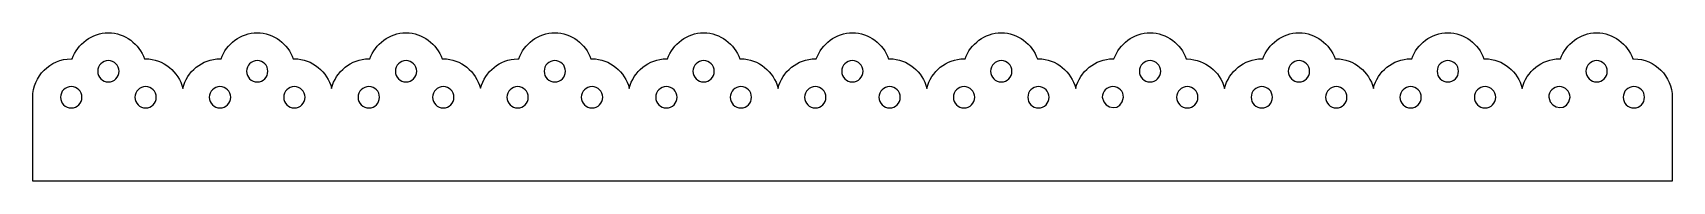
# Model space of a CAD drawing. Header units: centimetres. Extents: x -7.5 to 7, y 2.1 to 3.4.
import ezdxf

# ---------------------------------------------------------------- set-up
doc = ezdxf.new("R2010")
doc.units = ezdxf.units.CM
doc.header["$MEASUREMENT"] = 0
doc.layers.add('Camada 1', color=7, linetype='Continuous')

msp = doc.modelspace()

# ---------------------------------------------------------------- linework, layer by layer
at = {"layer": 'Camada 1'}
for points, knots in [([(-6.82345, 3.43921), (-6.97019, 3.43921), (-7.09729, 3.34116), (-7.14383, 3.20778), (-7.14383, 3.20778), (-7.14698, 3.20786), (-7.14986, 3.20863), (-7.15301, 3.20863), (-7.15301, 3.20863), (-7.33883, 3.20863), (-7.49348, 3.05401), (-7.49348, 2.86819), (-7.49348, 2.86819), (-7.49348, 2.86718), (-7.49348, 2.86626), (-7.49348, 2.86528), (-7.49348, 2.86528), (-7.49348, 2.86528), (-7.49348, 2.12466), (-7.49348, 2.12466), (-7.49348, 2.12466), (-7.49348, 2.12466), (7.0399, 2.12466), (7.0399, 2.12466), (7.0399, 2.12466), (7.0399, 2.12466), (7.0399, 2.86528), (7.0399, 2.86528), (7.0399, 2.86528), (7.0399, 2.86626), (7.0399, 2.86721), (7.0399, 2.86819), (7.0399, 2.86819), (7.0399, 3.05274), (6.8857, 3.20863), (6.69986, 3.20863), (6.69986, 3.20863), (6.69668, 3.20863), (6.69383, 3.20789), (6.69068, 3.20778), (6.69068, 3.20778), (6.64401, 3.34055), (6.5168, 3.43921), (6.3703, 3.43921), (6.3703, 3.43921), (6.22356, 3.43921), (6.09646, 3.34116), (6.04992, 3.20778), (6.04992, 3.20778), (6.04677, 3.20786), (6.04389, 3.20863), (6.04071, 3.20863), (6.04071, 3.20863), (5.88207, 3.20863), (5.74668, 3.09576), (5.7103, 2.94714), (5.7103, 2.94714), (5.67381, 3.09499), (5.53919, 3.20863), (5.38073, 3.20863), (5.38073, 3.20863), (5.3774, 3.20863), (5.37441, 3.20789), (5.3711, 3.20778), (5.3711, 3.20778), (5.32448, 3.34055), (5.19764, 3.43921), (5.05114, 3.43921), (5.05114, 3.43921), (4.9044, 3.43921), (4.7769, 3.34116), (4.73033, 3.20778), (4.73033, 3.20778), (4.72715, 3.20786), (4.7243, 3.20863), (4.72112, 3.20863), (4.72112, 3.20863), (4.56248, 3.20863), (4.42749, 3.09576), (4.39111, 2.94714), (4.39111, 2.94714), (4.35465, 3.09499), (4.21998, 3.20863), (4.06154, 3.20863), (4.06154, 3.20863), (4.05821, 3.20863), (4.05522, 3.20789), (4.05194, 3.20778), (4.05194, 3.20778), (4.00529, 3.34055), (3.87808, 3.43921), (3.73156, 3.43921), (3.73156, 3.43921), (3.58482, 3.43921), (3.45772, 3.34116), (3.41118, 3.20778), (3.41118, 3.20778), (3.40816, 3.20786), (3.40544, 3.20863), (3.4024, 3.20863), (3.4024, 3.20863), (3.24376, 3.20863), (3.10837, 3.09576), (3.07199, 2.94714), (3.07199, 2.94714), (3.02937, 3.10399), (2.90289, 3.19397), (2.74115, 3.20863), (2.74115, 3.20863), (2.738, 3.20863), (2.73512, 3.20789), (2.73197, 3.20778), (2.73197, 3.20778), (2.68532, 3.34055), (2.55809, 3.43921), (2.41156, 3.43921), (2.41156, 3.43921), (2.26485, 3.43921), (2.13774, 3.34116), (2.0912, 3.20778), (2.0912, 3.20778), (2.08805, 3.20786), (2.08517, 3.20863), (2.08199, 3.20863), (2.08199, 3.20863), (1.92335, 3.20863), (1.78796, 3.09576), (1.75158, 2.94714), (1.75158, 2.94714), (1.71512, 3.09499), (1.58045, 3.20863), (1.42199, 3.20863), (1.42199, 3.20863), (1.41868, 3.20863), (1.41569, 3.20789), (1.41239, 3.20778), (1.41239, 3.20778), (1.36577, 3.34055), (1.23896, 3.43921), (1.09243, 3.43921), (1.09243, 3.43921), (0.94569, 3.43921), (0.81819, 3.34116), (0.7716, 3.20778), (0.7716, 3.20778), (0.76845, 3.20786), (0.76559, 3.20863), (0.76242, 3.20863), (0.76242, 3.20863), (0.60378, 3.20863), (0.46879, 3.09576), (0.43241, 2.94714), (0.43241, 2.94714), (0.39592, 3.09499), (0.2613, 3.20863), (0.10284, 3.20863), (0.10284, 3.20863), (0.09951, 3.20863), (0.09652, 3.20789), (0.09324, 3.20778), (0.09324, 3.20778), (0.04659, 3.34055), (-0.08064, 3.43921), (-0.22717, 3.43921), (-0.22717, 3.43921), (-0.37388, 3.43921), (-0.50099, 3.34116), (-0.54755, 3.20778), (-0.54755, 3.20778), (-0.55057, 3.20786), (-0.55329, 3.20863), (-0.55633, 3.20863), (-0.55633, 3.20863), (-0.71497, 3.20863), (-0.85036, 3.09576), (-0.88674, 2.94714), (-0.88674, 2.94714), (-0.9232, 3.09499), (-1.05787, 3.20863), (-1.21633, 3.20863), (-1.21633, 3.20863), (-1.21964, 3.20863), (-1.22263, 3.20789), (-1.22593, 3.20778), (-1.22593, 3.20778), (-1.27255, 3.34055), (-1.39939, 3.43921), (-1.54592, 3.43921), (-1.54592, 3.43921), (-1.69266, 3.43921), (-1.82016, 3.34116), (-1.86673, 3.20778), (-1.86673, 3.20778), (-1.86988, 3.20786), (-1.87276, 3.20863), (-1.87591, 3.20863), (-1.87591, 3.20863), (-2.03455, 3.20863), (-2.16954, 3.09576), (-2.20592, 2.94714), (-2.20592, 2.94714), (-2.24238, 3.09499), (-2.37705, 3.20863), (-2.53551, 3.20863), (-2.53551, 3.20863), (-2.53882, 3.20863), (-2.54181, 3.20789), (-2.54511, 3.20778), (-2.54511, 3.20778), (-2.59176, 3.34055), (-2.71897, 3.43921), (-2.86549, 3.43921), (-2.86549, 3.43921), (-3.01223, 3.43921), (-3.13931, 3.34116), (-3.18587, 3.20778), (-3.18587, 3.20778), (-3.18902, 3.20786), (-3.19188, 3.20863), (-3.19505, 3.20863), (-3.19505, 3.20863), (-3.35674, 3.20347), (-3.47974, 3.09877), (-3.52589, 2.94796), (-3.52589, 2.94796), (-3.56269, 3.09536), (-3.69692, 3.20863), (-3.85506, 3.20863), (-3.85506, 3.20863), (-3.85837, 3.20863), (-3.86138, 3.20789), (-3.86466, 3.20778), (-3.86466, 3.20778), (-3.91131, 3.34055), (-4.03854, 3.43921), (-4.18504, 3.43921), (-4.18504, 3.43921), (-4.33178, 3.43921), (-4.45888, 3.34116), (-4.50542, 3.20778), (-4.50542, 3.20778), (-4.50844, 3.20786), (-4.51116, 3.20863), (-4.5142, 3.20863), (-4.5142, 3.20863), (-4.67284, 3.20863), (-4.80826, 3.09576), (-4.84461, 2.94714), (-4.84461, 2.94714), (-4.88107, 3.09499), (-5.01572, 3.20863), (-5.1742, 3.20863), (-5.1742, 3.20863), (-5.17751, 3.20863), (-5.18052, 3.20789), (-5.1838, 3.20778), (-5.1838, 3.20778), (-5.23045, 3.34055), (-5.35726, 3.43921), (-5.50379, 3.43921), (-5.50379, 3.43921), (-5.65053, 3.43921), (-5.77803, 3.34116), (-5.8246, 3.20778), (-5.8246, 3.20778), (-5.82778, 3.20786), (-5.83063, 3.20863), (-5.83381, 3.20863), (-5.83381, 3.20863), (-5.99245, 3.20863), (-6.12744, 3.09576), (-6.1638, 2.94714), (-6.1638, 2.94714), (-6.20026, 3.09499), (-6.33493, 3.20863), (-6.49339, 3.20863), (-6.49339, 3.20863), (-6.4967, 3.20863), (-6.49971, 3.20789), (-6.50299, 3.20778), (-6.50299, 3.20778), (-6.54968, 3.34058), (-6.67692, 3.43921), (-6.82345, 3.43921)], [0, 0, 0, 0, 0.01388889, 0.01388889, 0.01388889, 0.01388889, 0.02777778, 0.02777778, 0.02777778, 0.02777778, 0.04166667, 0.04166667, 0.04166667, 0.04166667, 0.05555556, 0.05555556, 0.05555556, 0.05555556, 0.06944444, 0.06944444, 0.06944444, 0.06944444, 0.08333333, 0.08333333, 0.08333333, 0.08333333, 0.09722222, 0.09722222, 0.09722222, 0.09722222, 0.11111111, 0.11111111, 0.11111111, 0.11111111, 0.125, 0.125, 0.125, 0.125, 0.13888889, 0.13888889, 0.13888889, 0.13888889, 0.15277778, 0.15277778, 0.15277778, 0.15277778, 0.16666667, 0.16666667, 0.16666667, 0.16666667, 0.18055556, 0.18055556, 0.18055556, 0.18055556, 0.19444444, 0.19444444, 0.19444444, 0.19444444, 0.20833333, 0.20833333, 0.20833333, 0.20833333, 0.22222222, 0.22222222, 0.22222222, 0.22222222, 0.23611111, 0.23611111, 0.23611111, 0.23611111, 0.25, 0.25, 0.25, 0.25, 0.26388889, 0.26388889, 0.26388889, 0.26388889, 0.27777778, 0.27777778, 0.27777778, 0.27777778, 0.29166667, 0.29166667, 0.29166667, 0.29166667, 0.30555556, 0.30555556, 0.30555556, 0.30555556, 0.31944444, 0.31944444, 0.31944444, 0.31944444, 0.33333333, 0.33333333, 0.33333333, 0.33333333, 0.34722222, 0.34722222, 0.34722222, 0.34722222, 0.36111111, 0.36111111, 0.36111111, 0.36111111, 0.375, 0.375, 0.375, 0.375, 0.38888889, 0.38888889, 0.38888889, 0.38888889, 0.40277778, 0.40277778, 0.40277778, 0.40277778, 0.41666667, 0.41666667, 0.41666667, 0.41666667, 0.43055556, 0.43055556, 0.43055556, 0.43055556, 0.44444444, 0.44444444, 0.44444444, 0.44444444, 0.45833333, 0.45833333, 0.45833333, 0.45833333, 0.47222222, 0.47222222, 0.47222222, 0.47222222, 0.48611111, 0.48611111, 0.48611111, 0.48611111, 0.5, 0.5, 0.5, 0.5, 0.51388889, 0.51388889, 0.51388889, 0.51388889, 0.52777778, 0.52777778, 0.52777778, 0.52777778, 0.54166667, 0.54166667, 0.54166667, 0.54166667, 0.55555556, 0.55555556, 0.55555556, 0.55555556, 0.56944444, 0.56944444, 0.56944444, 0.56944444, 0.58333333, 0.58333333, 0.58333333, 0.58333333, 0.59722222, 0.59722222, 0.59722222, 0.59722222, 0.61111111, 0.61111111, 0.61111111, 0.61111111, 0.625, 0.625, 0.625, 0.625, 0.63888889, 0.63888889, 0.63888889, 0.63888889, 0.65277778, 0.65277778, 0.65277778, 0.65277778, 0.66666667, 0.66666667, 0.66666667, 0.66666667, 0.68055556, 0.68055556, 0.68055556, 0.68055556, 0.69444444, 0.69444444, 0.69444444, 0.69444444, 0.70833333, 0.70833333, 0.70833333, 0.70833333, 0.72222222, 0.72222222, 0.72222222, 0.72222222, 0.73611111, 0.73611111, 0.73611111, 0.73611111, 0.75, 0.75, 0.75, 0.75, 0.76388889, 0.76388889, 0.76388889, 0.76388889, 0.77777778, 0.77777778, 0.77777778, 0.77777778, 0.79166667, 0.79166667, 0.79166667, 0.79166667, 0.80555556, 0.80555556, 0.80555556, 0.80555556, 0.81944444, 0.81944444, 0.81944444, 0.81944444, 0.83333333, 0.83333333, 0.83333333, 0.83333333, 0.84722222, 0.84722222, 0.84722222, 0.84722222, 0.86111111, 0.86111111, 0.86111111, 0.86111111, 0.875, 0.875, 0.875, 0.875, 0.88888889, 0.88888889, 0.88888889, 0.88888889, 0.90277778, 0.90277778, 0.90277778, 0.90277778, 0.91666667, 0.91666667, 0.91666667, 0.91666667, 0.93055556, 0.93055556, 0.93055556, 0.93055556, 0.94444444, 0.94444444, 0.94444444, 0.94444444, 0.95833333, 0.95833333, 0.95833333, 0.95833333, 0.97222222, 0.97222222, 0.97222222, 0.97222222, 1, 1, 1, 1]), ([(-6.82302, 3.1936), (-6.77076, 3.1936), (-6.72862, 3.15103), (-6.72862, 3.09877), (-6.72862, 3.09877), (-6.72862, 3.04651), (-6.77077, 3.00394), (-6.82302, 3.00394), (-6.82302, 3.00394), (-6.87528, 3.00394), (-6.91785, 3.04651), (-6.91785, 3.09877), (-6.91785, 3.09877), (-6.91785, 3.15103), (-6.87528, 3.1936), (-6.82302, 3.1936)], [0, 0, 0, 0, 0.2, 0.2, 0.2, 0.2, 0.4, 0.4, 0.4, 0.4, 0.6, 0.6, 0.6, 0.6, 1, 1, 1, 1]), ([(-5.50386, 3.1936), (-5.4516, 3.1936), (-5.40946, 3.15103), (-5.40946, 3.09877), (-5.40946, 3.09877), (-5.40946, 3.04651), (-5.45161, 3.00394), (-5.50386, 3.00394), (-5.50386, 3.00394), (-5.55611, 3.00394), (-5.59869, 3.04651), (-5.59869, 3.09877), (-5.59869, 3.09877), (-5.59869, 3.15103), (-5.55612, 3.1936), (-5.50386, 3.1936)], [0, 0, 0, 0, 0.2, 0.2, 0.2, 0.2, 0.4, 0.4, 0.4, 0.4, 0.6, 0.6, 0.6, 0.6, 1, 1, 1, 1]), ([(-4.1847, 3.1936), (-4.13244, 3.1936), (-4.0903, 3.15103), (-4.0903, 3.09877), (-4.0903, 3.09877), (-4.0903, 3.04651), (-4.13245, 3.00394), (-4.1847, 3.00394), (-4.1847, 3.00394), (-4.23696, 3.00394), (-4.2795, 3.04651), (-4.2795, 3.09877), (-4.2795, 3.09877), (-4.27953, 3.15103), (-4.23696, 3.1936), (-4.1847, 3.1936)], [0, 0, 0, 0, 0.2, 0.2, 0.2, 0.2, 0.4, 0.4, 0.4, 0.4, 0.6, 0.6, 0.6, 0.6, 1, 1, 1, 1]), ([(-2.86554, 3.1936), (-2.81328, 3.1936), (-2.77114, 3.15103), (-2.77114, 3.09877), (-2.77114, 3.09877), (-2.77114, 3.04651), (-2.81329, 3.00394), (-2.86554, 3.00394), (-2.86554, 3.00394), (-2.9178, 3.00394), (-2.96037, 3.04651), (-2.96037, 3.09877), (-2.96037, 3.09877), (-2.96034, 3.15103), (-2.91777, 3.1936), (-2.86554, 3.1936)], [0, 0, 0, 0, 0.2, 0.2, 0.2, 0.2, 0.4, 0.4, 0.4, 0.4, 0.6, 0.6, 0.6, 0.6, 1, 1, 1, 1]), ([(-1.54638, 3.1936), (-1.4941, 3.1936), (-1.45198, 3.15103), (-1.45198, 3.09877), (-1.45198, 3.09877), (-1.45198, 3.04651), (-1.49413, 3.00394), (-1.54638, 3.00394), (-1.54638, 3.00394), (-1.59864, 3.00394), (-1.64118, 3.04651), (-1.64118, 3.09877), (-1.64118, 3.09877), (-1.64118, 3.15103), (-1.59861, 3.1936), (-1.54638, 3.1936)], [0, 0, 0, 0, 0.2, 0.2, 0.2, 0.2, 0.4, 0.4, 0.4, 0.4, 0.6, 0.6, 0.6, 0.6, 1, 1, 1, 1]), ([(-0.2272, 3.1936), (-0.17494, 3.1936), (-0.1328, 3.15103), (-0.1328, 3.09877), (-0.1328, 3.09877), (-0.1328, 3.04651), (-0.17495, 3.00394), (-0.2272, 3.00394), (-0.2272, 3.00394), (-0.27946, 3.00394), (-0.322, 3.04651), (-0.322, 3.09877), (-0.322, 3.09877), (-0.32202, 3.15103), (-0.27945, 3.1936), (-0.2272, 3.1936)], [0, 0, 0, 0, 0.2, 0.2, 0.2, 0.2, 0.4, 0.4, 0.4, 0.4, 0.6, 0.6, 0.6, 0.6, 1, 1, 1, 1]), ([(1.09196, 3.1936), (1.14422, 3.1936), (1.18676, 3.15103), (1.18676, 3.09877), (1.18676, 3.09877), (1.18676, 3.04651), (1.14421, 3.00394), (1.09196, 3.00394), (1.09196, 3.00394), (1.03968, 3.00394), (0.99713, 3.04651), (0.99713, 3.09877), (0.99713, 3.09877), (0.99716, 3.15103), (1.03971, 3.1936), (1.09196, 3.1936)], [0, 0, 0, 0, 0.2, 0.2, 0.2, 0.2, 0.4, 0.4, 0.4, 0.4, 0.6, 0.6, 0.6, 0.6, 1, 1, 1, 1]), ([(2.41112, 3.1936), (2.4634, 3.1936), (2.50595, 3.15103), (2.50595, 3.09877), (2.50595, 3.09877), (2.50595, 3.04651), (2.4634, 3.00394), (2.41112, 3.00394), (2.41112, 3.00394), (2.35886, 3.00394), (2.31629, 3.04651), (2.31629, 3.09877), (2.31629, 3.09877), (2.31629, 3.15103), (2.35887, 3.1936), (2.41112, 3.1936)], [0, 0, 0, 0, 0.2, 0.2, 0.2, 0.2, 0.4, 0.4, 0.4, 0.4, 0.6, 0.6, 0.6, 0.6, 1, 1, 1, 1]), ([(3.73155, 3.1936), (3.78381, 3.1936), (3.82595, 3.15103), (3.82595, 3.09877), (3.82595, 3.09877), (3.82595, 3.04651), (3.78378, 3.00394), (3.73155, 3.00394), (3.73155, 3.00394), (3.67927, 3.00394), (3.63672, 3.04651), (3.63672, 3.09877), (3.63672, 3.09877), (3.63672, 3.15103), (3.6793, 3.1936), (3.73155, 3.1936)], [0, 0, 0, 0, 0.2, 0.2, 0.2, 0.2, 0.4, 0.4, 0.4, 0.4, 0.6, 0.6, 0.6, 0.6, 1, 1, 1, 1]), ([(5.05074, 3.1936), (5.103, 3.1936), (5.14554, 3.15103), (5.14554, 3.09877), (5.14554, 3.09877), (5.14554, 3.04651), (5.10299, 3.00394), (5.05074, 3.00394), (5.05074, 3.00394), (4.99846, 3.00394), (4.95591, 3.04651), (4.95591, 3.09877), (4.95591, 3.09877), (4.95591, 3.15103), (4.99846, 3.1936), (5.05074, 3.1936)], [0, 0, 0, 0, 0.2, 0.2, 0.2, 0.2, 0.4, 0.4, 0.4, 0.4, 0.6, 0.6, 0.6, 0.6, 1, 1, 1, 1]), ([(6.37032, 3.1936), (6.42258, 3.1936), (6.4647, 3.15103), (6.4647, 3.09877), (6.4647, 3.09877), (6.4647, 3.04651), (6.42255, 3.00394), (6.37032, 3.00394), (6.37032, 3.00394), (6.31804, 3.00394), (6.27504, 3.04651), (6.27504, 3.09877), (6.27504, 3.09877), (6.27504, 3.15103), (6.31804, 3.1936), (6.37032, 3.1936)], [0, 0, 0, 0, 0.2, 0.2, 0.2, 0.2, 0.4, 0.4, 0.4, 0.4, 0.6, 0.6, 0.6, 0.6, 1, 1, 1, 1]), ([(-7.15304, 2.96302), (-7.10078, 2.96302), (-7.05824, 2.92003), (-7.05824, 2.86777), (-7.05824, 2.86777), (-7.05824, 2.81551), (-7.10081, 2.77337), (-7.15304, 2.77337), (-7.15304, 2.77337), (-7.2053, 2.77337), (-7.24787, 2.81552), (-7.24787, 2.86777), (-7.24787, 2.86777), (-7.24787, 2.92002), (-7.20529, 2.96302), (-7.15304, 2.96302)], [0, 0, 0, 0, 0.2, 0.2, 0.2, 0.2, 0.4, 0.4, 0.4, 0.4, 0.6, 0.6, 0.6, 0.6, 1, 1, 1, 1]), ([(-6.49346, 2.96302), (-6.4412, 2.96302), (-6.39863, 2.92003), (-6.39863, 2.86777), (-6.39863, 2.86777), (-6.39863, 2.81551), (-6.4412, 2.77337), (-6.49346, 2.77337), (-6.49346, 2.77337), (-6.54572, 2.77337), (-6.58826, 2.81552), (-6.58826, 2.86777), (-6.58826, 2.86777), (-6.58826, 2.92002), (-6.54569, 2.96302), (-6.49346, 2.96302)], [0, 0, 0, 0, 0.2, 0.2, 0.2, 0.2, 0.4, 0.4, 0.4, 0.4, 0.6, 0.6, 0.6, 0.6, 1, 1, 1, 1]), ([(-5.83388, 2.96302), (-5.78162, 2.96302), (-5.73905, 2.92003), (-5.73905, 2.86777), (-5.73905, 2.86777), (-5.73905, 2.81551), (-5.78162, 2.77337), (-5.83388, 2.77337), (-5.83388, 2.77337), (-5.88614, 2.77337), (-5.92871, 2.81552), (-5.92871, 2.86777), (-5.92871, 2.86777), (-5.92871, 2.92002), (-5.88611, 2.96302), (-5.83388, 2.96302)], [0, 0, 0, 0, 0.2, 0.2, 0.2, 0.2, 0.4, 0.4, 0.4, 0.4, 0.6, 0.6, 0.6, 0.6, 1, 1, 1, 1]), ([(-5.17427, 2.96302), (-5.12201, 2.96302), (-5.07944, 2.92003), (-5.07944, 2.86777), (-5.07944, 2.86777), (-5.07944, 2.81551), (-5.12201, 2.77337), (-5.17427, 2.77337), (-5.17427, 2.77337), (-5.22653, 2.77337), (-5.2691, 2.81552), (-5.2691, 2.86777), (-5.2691, 2.86777), (-5.2691, 2.92002), (-5.22655, 2.96302), (-5.17427, 2.96302)], [0, 0, 0, 0, 0.2, 0.2, 0.2, 0.2, 0.4, 0.4, 0.4, 0.4, 0.6, 0.6, 0.6, 0.6, 1, 1, 1, 1]), ([(-4.51429, 2.96302), (-4.46203, 2.96302), (-4.41989, 2.92003), (-4.41989, 2.86777), (-4.41989, 2.86777), (-4.41989, 2.81551), (-4.46204, 2.77337), (-4.51429, 2.77337), (-4.51429, 2.77337), (-4.56655, 2.77337), (-4.60954, 2.81552), (-4.60954, 2.86777), (-4.60954, 2.86777), (-4.60954, 2.92002), (-4.56655, 2.96302), (-4.51429, 2.96302)], [0, 0, 0, 0, 0.2, 0.2, 0.2, 0.2, 0.4, 0.4, 0.4, 0.4, 0.6, 0.6, 0.6, 0.6, 1, 1, 1, 1]), ([(-3.85469, 2.96302), (-3.80243, 2.96302), (-3.76029, 2.92003), (-3.76029, 2.86777), (-3.76029, 2.86777), (-3.76029, 2.81551), (-3.80244, 2.77337), (-3.85469, 2.77337), (-3.85469, 2.77337), (-3.90694, 2.77337), (-3.94994, 2.81552), (-3.94994, 2.86777), (-3.94994, 2.86777), (-3.94994, 2.92002), (-3.90697, 2.96302), (-3.85469, 2.96302)], [0, 0, 0, 0, 0.2, 0.2, 0.2, 0.2, 0.4, 0.4, 0.4, 0.4, 0.6, 0.6, 0.6, 0.6, 1, 1, 1, 1]), ([(-3.19511, 2.96302), (-3.14285, 2.96302), (-3.10071, 2.92003), (-3.10071, 2.86777), (-3.10071, 2.86777), (-3.10071, 2.81551), (-3.14286, 2.77337), (-3.19511, 2.77337), (-3.19511, 2.77337), (-3.24737, 2.77337), (-3.29036, 2.81552), (-3.29036, 2.86777), (-3.29036, 2.86777), (-3.29036, 2.92002), (-3.24736, 2.96302), (-3.19511, 2.96302)], [0, 0, 0, 0, 0.2, 0.2, 0.2, 0.2, 0.4, 0.4, 0.4, 0.4, 0.6, 0.6, 0.6, 0.6, 1, 1, 1, 1]), ([(-2.53556, 2.96302), (-2.48328, 2.96302), (-2.44116, 2.92003), (-2.44116, 2.86777), (-2.44116, 2.86777), (-2.44116, 2.81551), (-2.48331, 2.77337), (-2.53556, 2.77337), (-2.53556, 2.77337), (-2.58782, 2.77337), (-2.63081, 2.81552), (-2.63081, 2.86777), (-2.63081, 2.86777), (-2.63081, 2.92002), (-2.58778, 2.96302), (-2.53556, 2.96302)], [0, 0, 0, 0, 0.2, 0.2, 0.2, 0.2, 0.4, 0.4, 0.4, 0.4, 0.6, 0.6, 0.6, 0.6, 1, 1, 1, 1]), ([(-1.87595, 2.96302), (-1.82369, 2.96302), (-1.78155, 2.92003), (-1.78155, 2.86777), (-1.78155, 2.86777), (-1.78155, 2.81551), (-1.8237, 2.77337), (-1.87595, 2.77337), (-1.87595, 2.77337), (-1.92821, 2.77337), (-1.97078, 2.81552), (-1.97078, 2.86777), (-1.97078, 2.86777), (-1.97078, 2.92002), (-1.9282, 2.96302), (-1.87595, 2.96302)], [0, 0, 0, 0, 0.2, 0.2, 0.2, 0.2, 0.4, 0.4, 0.4, 0.4, 0.6, 0.6, 0.6, 0.6, 1, 1, 1, 1]), ([(-1.21637, 2.96302), (-1.16411, 2.96302), (-1.12197, 2.92003), (-1.12197, 2.86777), (-1.12197, 2.86777), (-1.12197, 2.81551), (-1.16412, 2.77337), (-1.21637, 2.77337), (-1.21637, 2.77337), (-1.26863, 2.77337), (-1.31117, 2.81552), (-1.31117, 2.86777), (-1.31117, 2.86777), (-1.31117, 2.92002), (-1.26862, 2.96302), (-1.21637, 2.96302)], [0, 0, 0, 0, 0.2, 0.2, 0.2, 0.2, 0.4, 0.4, 0.4, 0.4, 0.6, 0.6, 0.6, 0.6, 1, 1, 1, 1]), ([(-0.55679, 2.96302), (-0.50453, 2.96302), (-0.46239, 2.92003), (-0.46239, 2.86777), (-0.46239, 2.86777), (-0.46239, 2.81551), (-0.50456, 2.77337), (-0.55679, 2.77337), (-0.55679, 2.77337), (-0.60905, 2.77337), (-0.65162, 2.81552), (-0.65162, 2.86777), (-0.65162, 2.86777), (-0.65162, 2.92002), (-0.60904, 2.96302), (-0.55679, 2.96302)], [0, 0, 0, 0, 0.2, 0.2, 0.2, 0.2, 0.4, 0.4, 0.4, 0.4, 0.6, 0.6, 0.6, 0.6, 1, 1, 1, 1]), ([(0.10282, 2.96302), (0.15508, 2.96302), (0.1972, 2.92003), (0.1972, 2.86777), (0.1972, 2.86777), (0.1972, 2.81551), (0.15505, 2.77337), (0.10282, 2.77337), (0.10282, 2.77337), (0.05054, 2.77337), (0.00799, 2.81552), (0.00799, 2.86777), (0.00799, 2.86777), (0.00799, 2.92002), (0.05054, 2.96302), (0.10282, 2.96302)], [0, 0, 0, 0, 0.2, 0.2, 0.2, 0.2, 0.4, 0.4, 0.4, 0.4, 0.6, 0.6, 0.6, 0.6, 1, 1, 1, 1]), ([(0.76237, 2.96302), (0.81463, 2.96302), (0.85677, 2.92003), (0.85677, 2.86777), (0.85677, 2.86777), (0.85674, 2.81551), (0.8146, 2.77337), (0.76237, 2.77337), (0.76237, 2.77337), (0.71014, 2.77337), (0.66754, 2.81552), (0.66754, 2.86777), (0.66754, 2.86777), (0.66754, 2.92002), (0.71014, 2.96302), (0.76237, 2.96302)], [0, 0, 0, 0, 0.2, 0.2, 0.2, 0.2, 0.4, 0.4, 0.4, 0.4, 0.6, 0.6, 0.6, 0.6, 1, 1, 1, 1]), ([(1.42195, 2.96302), (1.47421, 2.96302), (1.51635, 2.92003), (1.51635, 2.86777), (1.51635, 2.86777), (1.51635, 2.81551), (1.47418, 2.77337), (1.42195, 2.77337), (1.42195, 2.77337), (1.36972, 2.77337), (1.32715, 2.81552), (1.32715, 2.86777), (1.32715, 2.86777), (1.32715, 2.92002), (1.36972, 2.96302), (1.42195, 2.96302)], [0, 0, 0, 0, 0.2, 0.2, 0.2, 0.2, 0.4, 0.4, 0.4, 0.4, 0.6, 0.6, 0.6, 0.6, 1, 1, 1, 1]), ([(2.08156, 2.96302), (2.13382, 2.96302), (2.17594, 2.92003), (2.17594, 2.86777), (2.17594, 2.86777), (2.16266, 2.74305), (2.00587, 2.74974), (1.98674, 2.86777), (1.98674, 2.86777), (1.98673, 2.92005), (2.0293, 2.96302), (2.08156, 2.96302)], [0, 0, 0, 0, 0.25, 0.25, 0.25, 0.25, 0.5, 0.5, 0.5, 0.5, 1, 1, 1, 1]), ([(2.74114, 2.96302), (2.7934, 2.96302), (2.83554, 2.92003), (2.83554, 2.86777), (2.83554, 2.86777), (2.83554, 2.81551), (2.79337, 2.77337), (2.74114, 2.77337), (2.74114, 2.77337), (2.68891, 2.77337), (2.64631, 2.81552), (2.64631, 2.86777), (2.64631, 2.86777), (2.64631, 2.92002), (2.68888, 2.96302), (2.74114, 2.96302)], [0, 0, 0, 0, 0.2, 0.2, 0.2, 0.2, 0.4, 0.4, 0.4, 0.4, 0.6, 0.6, 0.6, 0.6, 1, 1, 1, 1]), ([(3.40196, 2.96302), (3.45424, 2.96302), (3.49636, 2.92003), (3.49636, 2.86777), (3.49636, 2.86777), (3.49636, 2.81551), (3.45421, 2.77337), (3.40196, 2.77337), (3.40196, 2.77337), (3.3497, 2.77337), (3.30713, 2.81552), (3.30713, 2.86777), (3.30713, 2.86777), (3.30713, 2.92002), (3.34973, 2.96302), (3.40196, 2.96302)], [0, 0, 0, 0, 0.2, 0.2, 0.2, 0.2, 0.4, 0.4, 0.4, 0.4, 0.6, 0.6, 0.6, 0.6, 1, 1, 1, 1]), ([(4.06157, 2.96302), (4.11383, 2.96302), (4.15595, 2.92003), (4.15595, 2.86777), (4.15595, 2.86777), (4.15598, 2.81551), (4.1138, 2.77337), (4.06157, 2.77337), (4.06157, 2.77337), (4.00929, 2.77337), (3.96674, 2.81552), (3.96674, 2.86777), (3.96674, 2.86777), (3.96674, 2.92002), (4.00928, 2.96302), (4.06157, 2.96302)], [0, 0, 0, 0, 0.2, 0.2, 0.2, 0.2, 0.4, 0.4, 0.4, 0.4, 0.6, 0.6, 0.6, 0.6, 1, 1, 1, 1]), ([(4.72115, 2.96302), (4.77341, 2.96302), (4.81555, 2.92003), (4.81555, 2.86777), (4.81555, 2.86777), (4.81555, 2.81551), (4.77338, 2.77337), (4.72115, 2.77337), (4.72115, 2.77337), (4.66887, 2.77337), (4.62632, 2.81552), (4.62632, 2.86777), (4.62632, 2.86777), (4.62632, 2.92002), (4.66886, 2.96302), (4.72115, 2.96302)], [0, 0, 0, 0, 0.2, 0.2, 0.2, 0.2, 0.4, 0.4, 0.4, 0.4, 0.6, 0.6, 0.6, 0.6, 1, 1, 1, 1]), ([(5.38073, 2.96302), (5.43299, 2.96302), (5.47511, 2.92003), (5.47511, 2.86777), (5.47511, 2.86777), (5.47511, 2.81551), (5.43296, 2.77337), (5.38073, 2.77337), (5.38073, 2.77337), (5.32845, 2.77337), (5.28588, 2.81552), (5.28588, 2.86777), (5.28588, 2.86777), (5.28588, 2.92002), (5.32847, 2.96302), (5.38073, 2.96302)], [0, 0, 0, 0, 0.2, 0.2, 0.2, 0.2, 0.4, 0.4, 0.4, 0.4, 0.6, 0.6, 0.6, 0.6, 1, 1, 1, 1]), ([(6.04031, 2.96302), (6.09257, 2.96302), (6.13469, 2.92003), (6.13469, 2.86777), (6.13469, 2.86777), (6.12143, 2.74305), (5.96462, 2.74974), (5.94549, 2.86777), (5.94549, 2.86777), (5.94548, 2.92005), (5.98805, 2.96302), (6.04031, 2.96302)], [0, 0, 0, 0, 0.25, 0.25, 0.25, 0.25, 0.5, 0.5, 0.5, 0.5, 1, 1, 1, 1]), ([(6.69989, 2.96302), (6.75215, 2.96302), (6.79429, 2.92003), (6.79429, 2.86777), (6.79429, 2.86777), (6.79429, 2.81551), (6.75212, 2.77337), (6.69989, 2.77337), (6.69989, 2.77337), (6.64766, 2.77337), (6.60506, 2.81552), (6.60506, 2.86777), (6.60506, 2.86777), (6.60506, 2.92002), (6.64763, 2.96302), (6.69989, 2.96302)], [0, 0, 0, 0, 0.2, 0.2, 0.2, 0.2, 0.4, 0.4, 0.4, 0.4, 0.6, 0.6, 0.6, 0.6, 1, 1, 1, 1])]:
    msp.add_open_spline(points, degree=3, knots=knots, dxfattribs=at)

doc.saveas('drawing.dxf')
